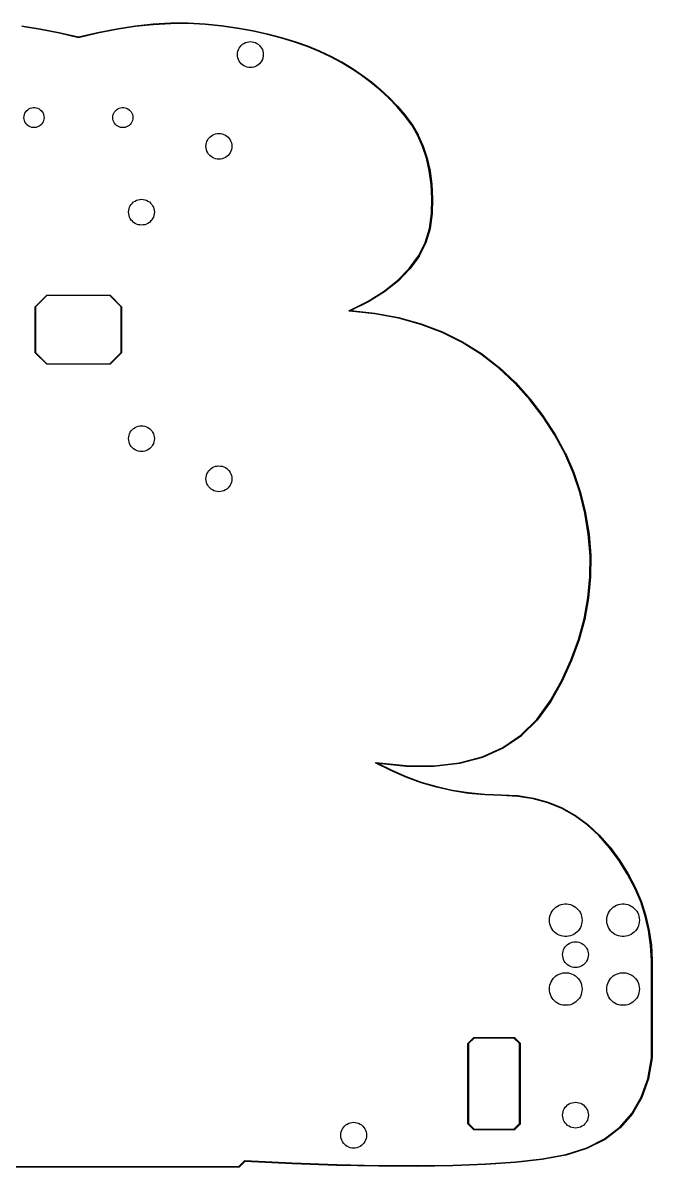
# Model space of a CAD drawing. Extents: x -100 to 100, y 0 to 200.
# Drawn here: x -9.7 to 100.1, y -0.1 to 199.5 of the extents above; entities that cross this region are included whole.
import ezdxf

# ---------------------------------------------------------------- set-up
doc = ezdxf.new("R2010")
doc.units = 0
doc.layers.add('BLACK', color=7, linetype='CONTINUOUS')

msp = doc.modelspace()

# ---------------------------------------------------------------- linework, layer by layer
at = {"layer": 'BLACK', "linetype": 'CONTINUOUS'}
for p, q in [((-6.67004, 198.384), (-9.89241, 198.872)), ((-9.87442, 199), (-6.64917, 198.512)), ((-3.37796, 197.739), (-6.67004, 198.384)), ((-6.64917, 198.512), (-6.64789, 198.511)), ((-6.64789, 198.511), (-6.64641, 198.512)), ((-6.64641, 198.512), (-3.35169, 197.866)), ((-0.01508, 196.937), (-3.37796, 197.739)), ((-3.35169, 197.866), (-3.35051, 197.865)), ((-3.35051, 197.865), (-3.3491, 197.866)), ((-3.3491, 197.866), (0, 197.067)), ((0, 197.067), (3.3491, 197.866)), ((3.37796, 197.739), (0.01508, 196.937)), ((3.3491, 197.866), (3.35051, 197.865)), ((3.35051, 197.865), (3.35169, 197.866)), ((3.35169, 197.866), (6.64641, 198.512)), ((6.67003, 198.384), (3.37796, 197.739)), ((6.64641, 198.512), (6.64788, 198.511)), ((6.64788, 198.511), (6.64917, 198.512)), ((6.64917, 198.512), (9.87442, 199)), ((9.8924, 198.872), (6.67003, 198.384)), ((9.87442, 199), (9.87597, 199)), ((9.87597, 199), (9.87737, 199.001)), ((9.87737, 199.001), (13.0332, 199.332)), ((13.0452, 199.203), (9.8924, 198.872)), ((13.0332, 199.332), (13.0348, 199.332)), ((13.0348, 199.332), (13.0363, 199.332)), ((13.0363, 199.332), (16.1226, 199.507)), ((16.1283, 199.377), (13.0452, 199.203)), ((16.1226, 199.507), (16.1243, 199.506)), ((16.1243, 199.506), (16.1259, 199.507)), ((16.1259, 199.507), (19.1427, 199.524)), ((19.1418, 199.394), (16.1283, 199.377)), ((22.0856, 199.255), (19.1418, 199.394)), ((19.1427, 199.524), (19.1445, 199.524)), ((19.1445, 199.524), (19.1462, 199.524)), ((19.1462, 199.524), (22.0936, 199.384)), ((24.9603, 198.958), (22.0856, 199.255)), ((22.0936, 199.384), (22.0953, 199.384)), ((22.0953, 199.384), (22.0972, 199.384)), ((22.0972, 199.384), (24.9751, 199.088)), ((27.7431, 198.547), (24.9603, 198.958)), ((24.9751, 199.088), (24.9764, 199.087)), ((24.9764, 199.087), (24.9779, 199.087)), ((24.9779, 199.087), (27.7632, 198.675)), ((30.4101, 198.062), (27.7431, 198.547)), ((27.7632, 198.675), (27.7642, 198.675)), ((27.7642, 198.675), (27.7653, 198.675)), ((27.7653, 198.675), (30.4346, 198.189)), ((32.9612, 197.503), (30.4101, 198.062)), ((30.4346, 198.189), (30.4356, 198.189)), ((30.4356, 198.189), (30.4368, 198.189)), ((30.4368, 198.189), (32.9902, 197.63)), ((32.9902, 197.63), (32.9913, 197.629)), ((32.9913, 197.629), (32.9926, 197.63)), ((32.9926, 197.63), (35.43, 196.997)), ((0, 196.939), (-0.01508, 196.937)), ((0.01508, 196.937), (0, 196.939)), ((28.409, 195.591), (28.6303, 195.785)), ((28.6303, 195.785), (28.875, 195.949)), ((28.875, 195.949), (29.139, 196.079)), ((29.139, 196.079), (29.4177, 196.173)), ((29.4177, 196.173), (29.7063, 196.231)), ((29.7063, 196.231), (30, 196.25)), ((30, 196.25), (30.2937, 196.231)), ((30.2937, 196.231), (30.5823, 196.173)), ((30.5823, 196.173), (30.861, 196.079)), ((30.861, 196.079), (31.125, 195.949)), ((31.125, 195.949), (31.3697, 195.785)), ((31.3697, 195.785), (31.591, 195.591)), ((35.396, 196.872), (32.9612, 197.503)), ((37.7148, 196.167), (35.396, 196.872)), ((35.43, 196.997), (35.4311, 196.996)), ((35.4311, 196.996), (35.4325, 196.997)), ((35.4325, 196.997), (37.754, 196.291)), ((39.9174, 195.389), (37.7148, 196.167)), ((37.754, 196.291), (37.7552, 196.29)), ((37.7552, 196.29), (37.7567, 196.29)), ((37.7567, 196.29), (39.9622, 195.511)), ((27.75, 194), (27.7692, 194.294)), ((27.7692, 193.706), (27.75, 194)), ((27.7692, 194.294), (27.8267, 194.582)), ((27.8267, 193.418), (27.7692, 193.706)), ((27.8267, 194.582), (27.9213, 194.861)), ((27.9213, 194.861), (28.0514, 195.125)), ((28.0514, 195.125), (28.215, 195.37)), ((28.215, 195.37), (28.409, 195.591)), ((31.591, 195.591), (31.785, 195.37)), ((31.785, 195.37), (31.9486, 195.125)), ((31.9486, 195.125), (32.0787, 194.861)), ((32.0787, 194.861), (32.1733, 194.582)), ((32.1733, 194.582), (32.2308, 194.294)), ((32.2308, 193.706), (32.1733, 193.418)), ((32.2308, 194.294), (32.25, 194)), ((32.25, 194), (32.2308, 193.706)), ((42.004, 194.537), (39.9174, 195.389)), ((39.9622, 195.511), (39.9635, 195.509)), ((39.9635, 195.509), (39.9651, 195.509)), ((39.9651, 195.509), (42.0547, 194.657)), ((43.9746, 193.612), (42.004, 194.537)), ((42.0547, 194.657), (42.056, 194.656)), ((42.056, 194.656), (42.0577, 194.655)), ((42.0577, 194.655), (44.0313, 193.729)), ((45.8502, 192.611), (43.9746, 193.612)), ((44.0313, 193.729), (44.0326, 193.728)), ((44.0326, 193.728), (44.0343, 193.728)), ((44.0343, 193.728), (45.9128, 192.725)), ((27.9213, 193.139), (27.8267, 193.418)), ((28.0514, 192.875), (27.9213, 193.139)), ((28.215, 192.63), (28.0514, 192.875)), ((28.409, 192.409), (28.215, 192.63)), ((28.6303, 192.215), (28.409, 192.409)), ((28.875, 192.051), (28.6303, 192.215)), ((29.139, 191.921), (28.875, 192.051)), ((29.4177, 191.827), (29.139, 191.921)), ((29.7063, 191.769), (29.4177, 191.827)), ((30, 191.75), (29.7063, 191.769)), ((30.2937, 191.769), (30, 191.75)), ((30.5823, 191.827), (30.2937, 191.769)), ((30.861, 191.921), (30.5823, 191.827)), ((31.125, 192.051), (30.861, 191.921)), ((31.3697, 192.215), (31.125, 192.051)), ((31.591, 192.409), (31.3697, 192.215)), ((31.785, 192.63), (31.591, 192.409)), ((31.9486, 192.875), (31.785, 192.63)), ((32.0787, 193.139), (31.9486, 192.875)), ((32.1733, 193.418), (32.0787, 193.139)), ((47.6516, 191.53), (45.8502, 192.611)), ((45.9128, 192.725), (45.9139, 192.724)), ((45.9139, 192.724), (45.9157, 192.723)), ((45.9157, 192.723), (47.7199, 191.641)), ((47.7199, 191.641), (47.7209, 191.639)), ((47.7209, 191.639), (47.7227, 191.639)), ((47.7227, 191.639), (49.4526, 190.477)), ((49.3787, 190.37), (47.6516, 191.53)), ((51.0315, 189.129), (49.3787, 190.37)), ((49.4526, 190.477), (49.4536, 190.475)), ((49.4536, 190.475), (49.4553, 190.475)), ((49.4553, 190.475), (51.1109, 189.232)), ((52.6102, 187.81), (51.0315, 189.129)), ((51.1109, 189.232), (51.1119, 189.231)), ((51.1119, 189.231), (51.1136, 189.23)), ((51.1136, 189.23), (52.6949, 187.908)), ((54.1147, 186.41), (52.6102, 187.81)), ((52.6949, 187.908), (52.6958, 187.907)), ((52.6958, 187.907), (52.6975, 187.906)), ((52.6975, 187.906), (54.2045, 186.504)), ((55.5451, 184.931), (54.1147, 186.41)), ((54.2045, 186.504), (54.2053, 186.502)), ((54.2053, 186.502), (54.207, 186.502)), ((54.207, 186.502), (55.6397, 185.02)), ((-9.42225, 183.516), (-9.3267, 183.759)), ((-9.3267, 183.759), (-9.19592, 183.986)), ((-9.19592, 183.986), (-9.03284, 184.19)), ((-9.03284, 184.19), (-8.84111, 184.368)), ((-8.84111, 184.368), (-8.625, 184.516)), ((-8.625, 184.516), (-8.38935, 184.629)), ((-8.38935, 184.629), (-8.13941, 184.706)), ((-8.13941, 184.706), (-7.88078, 184.745)), ((-7.88078, 184.745), (-7.61922, 184.745)), ((-7.61922, 184.745), (-7.36059, 184.706)), ((-7.36059, 184.706), (-7.11065, 184.629)), ((-7.11065, 184.629), (-6.875, 184.516)), ((-6.875, 184.516), (-6.65889, 184.368)), ((-6.65889, 184.368), (-6.46716, 184.19)), ((-6.46716, 184.19), (-6.30408, 183.986)), ((-6.30408, 183.986), (-6.1733, 183.759)), ((-6.1733, 183.759), (-6.07775, 183.516)), ((6.07775, 183.516), (6.1733, 183.759)), ((6.1733, 183.759), (6.30408, 183.986)), ((6.30408, 183.986), (6.46716, 184.19)), ((6.46716, 184.19), (6.65889, 184.368)), ((6.65889, 184.368), (6.875, 184.516)), ((6.875, 184.516), (7.11065, 184.629)), ((7.11065, 184.629), (7.36059, 184.706)), ((7.36059, 184.706), (7.61922, 184.745)), ((7.61922, 184.745), (7.88078, 184.745)), ((7.88078, 184.745), (8.13941, 184.706)), ((8.13941, 184.706), (8.38935, 184.629)), ((8.38935, 184.629), (8.625, 184.516)), ((8.625, 184.516), (8.84111, 184.368)), ((8.84111, 184.368), (9.03284, 184.19)), ((9.03284, 184.19), (9.19592, 183.986)), ((9.19592, 183.986), (9.3267, 183.759)), ((9.3267, 183.759), (9.42225, 183.516)), ((56.9007, 183.373), (55.5451, 184.931)), ((55.6397, 185.02), (55.6404, 185.018)), ((55.6404, 185.018), (55.642, 185.017)), ((55.642, 185.017), (57.0005, 183.456)), ((-9.5, 183), (-9.48045, 183.261)), ((-9.48045, 182.739), (-9.5, 183)), ((-9.48045, 183.261), (-9.42225, 183.516)), ((-9.42225, 182.484), (-9.48045, 182.739)), ((-9.3267, 182.241), (-9.42225, 182.484)), ((-9.19592, 182.014), (-9.3267, 182.241)), ((-9.03284, 181.81), (-9.19592, 182.014)), ((-8.84111, 181.632), (-9.03284, 181.81)), ((-8.625, 181.484), (-8.84111, 181.632)), ((-6.65889, 181.632), (-6.875, 181.484)), ((-6.46716, 181.81), (-6.65889, 181.632)), ((-6.30408, 182.014), (-6.46716, 181.81)), ((-6.1733, 182.241), (-6.30408, 182.014)), ((-6.07775, 182.484), (-6.1733, 182.241)), ((-6.07775, 183.516), (-6.01955, 183.261)), ((-6.01955, 182.739), (-6.07775, 182.484)), ((-6.01955, 183.261), (-6, 183)), ((-6, 183), (-6.01955, 182.739)), ((6, 183), (6.01955, 183.261)), ((6.01955, 182.739), (6, 183)), ((6.01955, 183.261), (6.07775, 183.516)), ((6.07775, 182.484), (6.01955, 182.739)), ((6.1733, 182.241), (6.07775, 182.484)), ((6.30408, 182.014), (6.1733, 182.241)), ((6.46716, 181.81), (6.30408, 182.014)), ((6.65889, 181.632), (6.46716, 181.81)), ((6.875, 181.484), (6.65889, 181.632)), ((8.84111, 181.632), (8.625, 181.484)), ((9.03284, 181.81), (8.84111, 181.632)), ((9.19592, 182.014), (9.03284, 181.81)), ((9.3267, 182.241), (9.19592, 182.014)), ((9.42225, 182.484), (9.3267, 182.241)), ((9.42225, 183.516), (9.48045, 183.261)), ((9.48045, 182.739), (9.42225, 182.484)), ((9.48045, 183.261), (9.5, 183)), ((9.5, 183), (9.48045, 182.739)), ((58.1265, 181.708), (56.9007, 183.373)), ((57.0005, 183.456), (57.0014, 183.453)), ((57.0014, 183.453), (57.0038, 183.452)), ((57.0038, 183.452), (58.2332, 181.783)), ((59.1688, 179.91), (58.1265, 181.708)), ((58.2332, 181.783), (58.2342, 181.779)), ((58.2342, 181.779), (58.2372, 181.777)), ((58.2372, 181.777), (59.283, 179.972)), ((-8.38935, 181.371), (-8.625, 181.484)), ((-8.13941, 181.294), (-8.38935, 181.371)), ((-7.88078, 181.255), (-8.13941, 181.294)), ((-7.61922, 181.255), (-7.88078, 181.255)), ((-7.36059, 181.294), (-7.61922, 181.255)), ((-7.11065, 181.371), (-7.36059, 181.294)), ((-6.875, 181.484), (-7.11065, 181.371)), ((7.11065, 181.371), (6.875, 181.484)), ((7.36059, 181.294), (7.11065, 181.371)), ((7.61922, 181.255), (7.36059, 181.294)), ((7.88078, 181.255), (7.61922, 181.255)), ((8.13941, 181.294), (7.88078, 181.255)), ((8.38935, 181.371), (8.13941, 181.294)), ((8.625, 181.484), (8.38935, 181.371)), ((22.909, 179.591), (23.1303, 179.785)), ((23.1303, 179.785), (23.375, 179.949)), ((23.375, 179.949), (23.639, 180.079)), ((23.639, 180.079), (23.9177, 180.173)), ((23.9177, 180.173), (24.2063, 180.231)), ((24.2063, 180.231), (24.5, 180.25)), ((24.5, 180.25), (24.7937, 180.231)), ((24.7937, 180.231), (25.0823, 180.173)), ((25.0823, 180.173), (25.361, 180.079)), ((25.361, 180.079), (25.625, 179.949)), ((25.625, 179.949), (25.8697, 179.785)), ((25.8697, 179.785), (26.091, 179.591)), ((60.0282, 177.975), (59.1688, 179.91)), ((59.283, 179.972), (59.2835, 179.968)), ((59.2835, 179.968), (59.2862, 179.966)), ((59.2862, 179.966), (60.1484, 178.025)), ((22.25, 178), (22.2692, 178.294)), ((22.2692, 177.706), (22.25, 178)), ((22.2692, 178.294), (22.3267, 178.582)), ((22.3267, 177.418), (22.2692, 177.706)), ((22.3267, 178.582), (22.4213, 178.861)), ((22.4213, 178.861), (22.5514, 179.125)), ((22.5514, 179.125), (22.715, 179.37)), ((22.715, 179.37), (22.909, 179.591)), ((26.091, 179.591), (26.285, 179.37)), ((26.285, 179.37), (26.4486, 179.125)), ((26.4486, 179.125), (26.5787, 178.861)), ((26.5787, 178.861), (26.6733, 178.582)), ((26.6733, 178.582), (26.7308, 178.294)), ((26.7308, 177.706), (26.6733, 177.418)), ((26.7308, 178.294), (26.75, 178)), ((26.75, 178), (26.7308, 177.706)), ((60.7048, 175.905), (60.0282, 177.975)), ((60.1484, 178.025), (60.1485, 178.021)), ((60.1485, 178.021), (60.1508, 178.019)), ((60.1508, 178.019), (60.8293, 175.942)), ((22.4213, 177.139), (22.3267, 177.418)), ((22.5514, 176.875), (22.4213, 177.139)), ((22.715, 176.63), (22.5514, 176.875)), ((22.909, 176.409), (22.715, 176.63)), ((23.1303, 176.215), (22.909, 176.409)), ((23.375, 176.051), (23.1303, 176.215)), ((23.639, 175.921), (23.375, 176.051)), ((23.9177, 175.827), (23.639, 175.921)), ((24.2063, 175.769), (23.9177, 175.827)), ((24.5, 175.75), (24.2063, 175.769)), ((24.7937, 175.769), (24.5, 175.75)), ((25.0823, 175.827), (24.7937, 175.769)), ((25.361, 175.921), (25.0823, 175.827)), ((25.625, 176.051), (25.361, 175.921)), ((25.8697, 176.215), (25.625, 176.051)), ((26.091, 176.409), (25.8697, 176.215)), ((26.285, 176.63), (26.091, 176.409)), ((26.4486, 176.875), (26.285, 176.63)), ((26.5787, 177.139), (26.4486, 176.875)), ((26.6733, 177.418), (26.5787, 177.139)), ((61.1985, 173.699), (60.7048, 175.905)), ((60.8293, 175.942), (60.8291, 175.939)), ((60.8291, 175.939), (60.831, 175.936)), ((60.831, 175.936), (61.3259, 173.724)), ((61.5091, 171.356), (61.1985, 173.699)), ((61.3259, 173.724), (61.3254, 173.721)), ((61.3254, 173.721), (61.327, 173.718)), ((61.327, 173.718), (61.6383, 171.371)), ((61.6365, 168.878), (61.5091, 171.356)), ((61.6383, 171.371), (61.6376, 171.368)), ((61.6376, 171.368), (61.6388, 171.365)), ((61.6388, 171.365), (61.7665, 168.882)), ((9.05144, 167.625), (9.21495, 167.87)), ((9.21495, 167.87), (9.40901, 168.091)), ((9.40901, 168.091), (9.63029, 168.285)), ((9.63029, 168.285), (9.875, 168.449)), ((9.875, 168.449), (10.139, 168.579)), ((10.139, 168.579), (10.4177, 168.673)), ((10.4177, 168.673), (10.7063, 168.731)), ((10.7063, 168.731), (11, 168.75)), ((11, 168.75), (11.2937, 168.731)), ((11.2937, 168.731), (11.5823, 168.673)), ((11.5823, 168.673), (11.861, 168.579)), ((11.861, 168.579), (12.125, 168.449)), ((12.125, 168.449), (12.3697, 168.285)), ((12.3697, 168.285), (12.591, 168.091)), ((12.591, 168.091), (12.785, 167.87)), ((12.785, 167.87), (12.9486, 167.625)), ((61.5807, 166.264), (61.6365, 168.878)), ((61.7665, 168.877), (61.7106, 166.258)), ((61.7665, 168.882), (61.7656, 168.879)), ((61.7656, 168.879), (61.7665, 168.877)), ((8.75, 166.5), (8.76925, 166.794)), ((8.76925, 166.206), (8.75, 166.5)), ((8.76925, 166.794), (8.82667, 167.082)), ((8.82667, 165.918), (8.76925, 166.206)), ((8.82667, 167.082), (8.92127, 167.361)), ((8.92127, 165.639), (8.82667, 165.918)), ((8.92127, 167.361), (9.05144, 167.625)), ((12.9486, 167.625), (13.0787, 167.361)), ((13.0787, 167.361), (13.1733, 167.082)), ((13.1733, 165.918), (13.0787, 165.639)), ((13.1733, 167.082), (13.2308, 166.794)), ((13.2308, 166.206), (13.1733, 165.918)), ((13.2308, 166.794), (13.25, 166.5)), ((13.25, 166.5), (13.2308, 166.206)), ((61.2286, 163.657), (61.5807, 166.264)), ((61.71, 166.251), (61.3568, 163.634)), ((61.7106, 166.258), (61.709, 166.254)), ((61.709, 166.254), (61.71, 166.251)), ((9.05144, 165.375), (8.92127, 165.639)), ((9.21495, 165.13), (9.05144, 165.375)), ((9.40901, 164.909), (9.21495, 165.13)), ((9.63029, 164.715), (9.40901, 164.909)), ((9.875, 164.551), (9.63029, 164.715)), ((10.139, 164.421), (9.875, 164.551)), ((10.4177, 164.327), (10.139, 164.421)), ((10.7063, 164.269), (10.4177, 164.327)), ((11, 164.25), (10.7063, 164.269)), ((11.2937, 164.269), (11, 164.25)), ((11.5823, 164.327), (11.2937, 164.269)), ((11.861, 164.421), (11.5823, 164.327)), ((12.125, 164.551), (11.861, 164.421)), ((12.3697, 164.715), (12.125, 164.551)), ((12.591, 164.909), (12.3697, 164.715)), ((12.785, 165.13), (12.591, 164.909)), ((12.9486, 165.375), (12.785, 165.13)), ((13.0787, 165.639), (12.9486, 165.375)), ((60.4675, 161.192), (61.2286, 163.657)), ((61.3545, 163.624), (60.5902, 161.149)), ((61.3568, 163.634), (61.3539, 163.629)), ((61.3539, 163.629), (61.3545, 163.624)), ((59.297, 158.869), (60.4675, 161.192)), ((60.5861, 161.139), (59.4108, 158.805)), ((60.5865, 161.144), (60.5861, 161.139)), ((60.5902, 161.149), (60.5865, 161.144)), ((57.7165, 156.685), (59.297, 158.869)), ((59.4054, 158.797), (57.819, 156.605)), ((59.4066, 158.802), (59.4054, 158.797)), ((59.4108, 158.805), (59.4066, 158.802)), ((55.7253, 154.641), (57.7165, 156.685)), ((57.8129, 156.598), (55.8155, 154.547)), ((57.8148, 156.602), (57.8129, 156.598)), ((57.819, 156.605), (57.8148, 156.602)), ((53.323, 152.737), (55.7253, 154.641)), ((55.8093, 154.542), (53.4009, 152.633)), ((55.8115, 154.546), (55.8093, 154.542)), ((55.8155, 154.547), (55.8115, 154.546)), ((-7.51768, 150.018), (-5.51768, 152.018)), ((-5.48964, 151.975), (-7.475, 149.99)), ((-5.51768, 152.018), (-5.5, 152.025)), ((-5.5, 152.025), (5.5, 152.025)), ((5.48964, 151.975), (-5.48964, 151.975)), ((7.475, 149.99), (5.48964, 151.975)), ((5.5, 152.025), (5.51768, 152.018)), ((5.51768, 152.018), (7.51768, 150.018)), ((50.5091, 150.973), (53.323, 152.737)), ((53.395, 152.629), (50.5756, 150.862)), ((53.3972, 152.632), (53.395, 152.629)), ((53.4009, 152.633), (53.3972, 152.632)), ((-7.525, 150), (-7.51768, 150.018)), ((-7.525, 142), (-7.525, 150)), ((-7.475, 149.99), (-7.475, 142.01)), ((7.475, 142.01), (7.475, 149.99)), ((7.51768, 150.018), (7.525, 150)), ((7.525, 150), (7.525, 142)), ((47.2813, 149.349), (50.5091, 150.973)), ((50.5703, 150.859), (47.5382, 149.333)), ((50.5724, 150.861), (50.5703, 150.859)), ((50.5756, 150.862), (50.5724, 150.861)), ((47.2459, 149.298), (47.2494, 149.304)), ((47.2511, 149.28), (47.2459, 149.298)), ((47.2488, 149.311), (47.2608, 149.325)), ((47.2494, 149.304), (47.2488, 149.311)), ((47.2525, 149.262), (47.2511, 149.28)), ((47.258, 149.257), (47.2525, 149.262)), ((47.2601, 149.25), (47.258, 149.257)), ((47.2762, 149.241), (47.2601, 149.25)), ((47.2608, 149.325), (47.2695, 149.341)), ((47.2695, 149.341), (47.2765, 149.344)), ((47.2901, 149.229), (47.2762, 149.241)), ((47.2765, 149.344), (47.2813, 149.349)), ((47.2974, 149.23), (47.2901, 149.229)), ((47.3038, 149.226), (47.2974, 149.23)), ((51.6623, 148.776), (47.3038, 149.226)), ((47.5382, 149.333), (51.6783, 148.905)), ((55.8026, 148.006), (51.6623, 148.776)), ((51.6783, 148.905), (51.6807, 148.903)), ((51.6807, 148.903), (51.6835, 148.904)), ((51.6835, 148.904), (55.8292, 148.133)), ((59.7275, 146.916), (55.8026, 148.006)), ((55.8292, 148.133), (55.8317, 148.131)), ((55.8317, 148.131), (55.8347, 148.132)), ((55.8347, 148.132), (59.7651, 147.041)), ((63.4369, 145.508), (59.7275, 146.916)), ((59.7651, 147.041), (59.7676, 147.039)), ((59.7676, 147.039), (59.7708, 147.039)), ((59.7708, 147.039), (63.486, 145.628)), ((66.931, 143.78), (63.4369, 145.508)), ((63.486, 145.628), (63.4884, 145.626)), ((63.4884, 145.626), (63.4917, 145.626)), ((63.4917, 145.626), (66.9915, 143.895)), ((70.2101, 141.733), (66.931, 143.78)), ((66.9915, 143.895), (66.9938, 143.893)), ((66.9938, 143.893), (66.9971, 143.892)), ((66.9971, 143.892), (70.2817, 141.842)), ((-7.51768, 141.982), (-7.525, 142)), ((-5.51768, 139.982), (-7.51768, 141.982)), ((-7.475, 142.01), (-5.48964, 140.025)), ((5.48964, 140.025), (7.475, 142.01)), ((7.51768, 141.982), (5.51768, 139.982)), ((7.525, 142), (7.51768, 141.982)), ((73.2742, 139.367), (70.2101, 141.733)), ((70.2817, 141.842), (70.2837, 141.839)), ((70.2837, 141.839), (70.287, 141.838)), ((70.287, 141.838), (73.3562, 139.468)), ((-5.5, 139.975), (-5.51768, 139.982)), ((5.5, 139.975), (-5.5, 139.975)), ((-5.48964, 140.025), (5.48964, 140.025)), ((5.51768, 139.982), (5.5, 139.975)), ((76.1238, 136.681), (73.2742, 139.367)), ((73.3562, 139.468), (73.3579, 139.465)), ((73.3579, 139.465), (73.361, 139.464)), ((73.361, 139.464), (76.215, 136.773)), ((78.7238, 133.778), (76.1238, 136.681)), ((76.215, 136.773), (76.2162, 136.771)), ((76.2162, 136.771), (76.2188, 136.769)), ((76.2188, 136.769), (78.8223, 133.863)), ((81.0387, 130.763), (78.7238, 133.778)), ((78.8223, 133.863), (78.8232, 133.861)), ((78.8232, 133.861), (78.8254, 133.859)), ((78.8254, 133.859), (81.1434, 130.84)), ((83.0682, 127.636), (81.0387, 130.763)), ((81.1434, 130.84), (81.1441, 130.838)), ((81.1441, 130.838), (81.1463, 130.836)), ((81.1463, 130.836), (83.1787, 127.705)), ((8.82667, 127.582), (8.92127, 127.861)), ((8.92127, 127.861), (9.05144, 128.125)), ((9.05144, 128.125), (9.21495, 128.37)), ((9.21495, 128.37), (9.40901, 128.591)), ((9.40901, 128.591), (9.63029, 128.785)), ((9.63029, 128.785), (9.875, 128.949)), ((9.875, 128.949), (10.139, 129.079)), ((10.139, 129.079), (10.4177, 129.173)), ((10.4177, 129.173), (10.7063, 129.231)), ((10.7063, 129.231), (11, 129.25)), ((11, 129.25), (11.2937, 129.231)), ((11.2937, 129.231), (11.5823, 129.173)), ((11.5823, 129.173), (11.861, 129.079)), ((11.861, 129.079), (12.125, 128.949)), ((12.125, 128.949), (12.3697, 128.785)), ((12.3697, 128.785), (12.591, 128.591)), ((12.591, 128.591), (12.785, 128.37)), ((12.785, 128.37), (12.9486, 128.125)), ((12.9486, 128.125), (13.0787, 127.861)), ((13.0787, 127.861), (13.1733, 127.582)), ((8.75, 127), (8.76925, 127.294)), ((8.76925, 126.706), (8.75, 127)), ((8.76925, 127.294), (8.82667, 127.582)), ((8.82667, 126.418), (8.76925, 126.706)), ((8.92127, 126.139), (8.82667, 126.418)), ((9.05144, 125.875), (8.92127, 126.139)), ((9.21495, 125.63), (9.05144, 125.875)), ((12.9486, 125.875), (12.785, 125.63)), ((13.0787, 126.139), (12.9486, 125.875)), ((13.1733, 126.418), (13.0787, 126.139)), ((13.1733, 127.582), (13.2308, 127.294)), ((13.2308, 126.706), (13.1733, 126.418)), ((13.2308, 127.294), (13.25, 127)), ((13.25, 127), (13.2308, 126.706)), ((84.8125, 124.397), (83.0682, 127.636)), ((83.1787, 127.705), (83.1792, 127.702)), ((83.1792, 127.702), (83.1814, 127.7)), ((83.1814, 127.7), (84.9283, 124.456)), ((9.40901, 125.409), (9.21495, 125.63)), ((9.63029, 125.215), (9.40901, 125.409)), ((9.875, 125.051), (9.63029, 125.215)), ((10.139, 124.921), (9.875, 125.051)), ((10.4177, 124.827), (10.139, 124.921)), ((10.7063, 124.769), (10.4177, 124.827)), ((11, 124.75), (10.7063, 124.769)), ((11.2937, 124.769), (11, 124.75)), ((11.5823, 124.827), (11.2937, 124.769)), ((11.861, 124.921), (11.5823, 124.827)), ((12.125, 125.051), (11.861, 124.921)), ((12.3697, 125.215), (12.125, 125.051)), ((12.591, 125.409), (12.3697, 125.215)), ((12.785, 125.63), (12.591, 125.409)), ((86.2716, 121.046), (84.8125, 124.397)), ((84.9283, 124.456), (84.9286, 124.453)), ((84.9286, 124.453), (84.9306, 124.451)), ((84.9306, 124.451), (86.3919, 121.095)), ((22.909, 121.591), (23.1303, 121.785)), ((23.1303, 121.785), (23.375, 121.949)), ((23.375, 121.949), (23.639, 122.079)), ((23.639, 122.079), (23.9177, 122.173)), ((23.9177, 122.173), (24.2063, 122.231)), ((24.2063, 122.231), (24.5, 122.25)), ((24.5, 122.25), (24.7937, 122.231)), ((24.7937, 122.231), (25.0823, 122.173)), ((25.0823, 122.173), (25.361, 122.079)), ((25.361, 122.079), (25.625, 121.949)), ((25.625, 121.949), (25.8697, 121.785)), ((25.8697, 121.785), (26.091, 121.591)), ((22.25, 120), (22.2692, 120.294)), ((22.2692, 119.706), (22.25, 120)), ((22.2692, 120.294), (22.3267, 120.582)), ((22.3267, 120.582), (22.4213, 120.861)), ((22.4213, 120.861), (22.5514, 121.125)), ((22.5514, 121.125), (22.715, 121.37)), ((22.715, 121.37), (22.909, 121.591)), ((26.091, 121.591), (26.285, 121.37)), ((26.285, 121.37), (26.4486, 121.125)), ((26.4486, 121.125), (26.5787, 120.861)), ((26.5787, 120.861), (26.6733, 120.582)), ((26.6733, 120.582), (26.7308, 120.294)), ((26.7308, 120.294), (26.75, 120)), ((26.75, 120), (26.7308, 119.706)), ((87.4456, 117.582), (86.2716, 121.046)), ((86.3919, 121.095), (86.392, 121.092)), ((86.392, 121.092), (86.3939, 121.09)), ((86.3939, 121.09), (87.5696, 117.621)), ((22.3267, 119.418), (22.2692, 119.706)), ((22.4213, 119.139), (22.3267, 119.418)), ((22.5514, 118.875), (22.4213, 119.139)), ((22.715, 118.63), (22.5514, 118.875)), ((22.909, 118.409), (22.715, 118.63)), ((23.1303, 118.215), (22.909, 118.409)), ((23.375, 118.051), (23.1303, 118.215)), ((23.639, 117.921), (23.375, 118.051)), ((23.9177, 117.827), (23.639, 117.921)), ((24.2063, 117.769), (23.9177, 117.827)), ((24.5, 117.75), (24.2063, 117.769)), ((24.7937, 117.769), (24.5, 117.75)), ((25.0823, 117.827), (24.7937, 117.769)), ((25.361, 117.921), (25.0823, 117.827)), ((25.625, 118.051), (25.361, 117.921)), ((25.8697, 118.215), (25.625, 118.051)), ((26.091, 118.409), (25.8697, 118.215)), ((26.285, 118.63), (26.091, 118.409)), ((26.4486, 118.875), (26.285, 118.63)), ((26.5787, 119.139), (26.4486, 118.875)), ((26.6733, 119.418), (26.5787, 119.139)), ((26.7308, 119.706), (26.6733, 119.418)), ((88.3345, 114.005), (87.4456, 117.582)), ((87.5696, 117.621), (87.5694, 117.618)), ((87.5694, 117.618), (87.5711, 117.616)), ((87.5711, 117.616), (88.4613, 114.034)), ((88.9383, 110.317), (88.3345, 114.005)), ((88.4613, 114.034), (88.4609, 114.031)), ((88.4609, 114.031), (88.4624, 114.029)), ((88.4624, 114.029), (89.067, 110.335)), ((89.2377, 106.586), (88.9383, 110.317)), ((89.067, 110.335), (89.0663, 110.332)), ((89.0663, 110.332), (89.0676, 110.33)), ((89.0676, 110.33), (89.3675, 106.593)), ((89.2136, 102.882), (89.2377, 106.586)), ((89.3677, 106.588), (89.3436, 102.879)), ((89.3675, 106.593), (89.3666, 106.59)), ((89.3666, 106.59), (89.3677, 106.588)), ((88.866, 99.2071), (89.2136, 102.882)), ((89.3433, 102.873), (88.9952, 99.192)), ((89.3436, 102.879), (89.3424, 102.876)), ((89.3424, 102.876), (89.3433, 102.873)), ((88.195, 95.5593), (88.866, 99.2071)), ((88.9944, 99.1864), (88.3223, 95.533)), ((88.9952, 99.192), (88.9938, 99.1893)), ((88.9938, 99.1893), (88.9944, 99.1864)), ((87.2004, 91.9389), (88.195, 95.5593)), ((88.3211, 95.5275), (87.325, 91.9018)), ((88.3223, 95.533), (88.3207, 95.5305)), ((88.3207, 95.5305), (88.3211, 95.5275)), ((85.8822, 88.3459), (87.2004, 91.9389)), ((87.3234, 91.8967), (86.0033, 88.2987)), ((87.325, 91.9018), (87.3233, 91.8996)), ((87.3233, 91.8996), (87.3234, 91.8967)), ((84.2403, 84.7802), (85.8822, 88.3459)), ((86.0014, 88.2939), (84.3574, 84.7236)), ((86.0015, 88.2967), (86.0014, 88.2939)), ((86.0033, 88.2987), (86.0015, 88.2967)), ((82.2754, 81.2431), (84.2403, 84.7802)), ((84.3551, 84.7193), (82.3872, 81.1767)), ((84.3554, 84.7219), (84.3551, 84.7193)), ((84.3574, 84.7236), (84.3554, 84.7219)), ((79.942, 77.9953), (82.2754, 81.2431)), ((82.3831, 81.1703), (80.0443, 77.9149)), ((82.3841, 81.1742), (82.3831, 81.1703)), ((82.3872, 81.1767), (82.3841, 81.1742)), ((77.1936, 75.2943), (79.942, 77.9953)), ((80.0371, 77.9064), (77.2806, 75.1975)), ((80.0394, 77.9118), (80.0371, 77.9064)), ((80.0443, 77.9149), (80.0394, 77.9118)), ((74.0289, 73.1385), (77.1936, 75.2943)), ((77.2716, 75.1902), (74.0973, 73.0278)), ((77.2749, 75.1953), (77.2716, 75.1902)), ((77.2806, 75.1975), (77.2749, 75.1953)), ((70.4469, 71.5272), (74.0289, 73.1385)), ((74.0874, 73.0223), (70.4954, 71.4064)), ((74.0915, 73.0266), (74.0874, 73.0223)), ((74.0973, 73.0278), (74.0915, 73.0266)), ((51.8591, 70.4749), (51.8649, 70.4855)), ((51.863, 70.4617), (51.8591, 70.4749)), ((51.8619, 70.4479), (51.863, 70.4617)), ((51.8697, 70.4388), (51.8619, 70.4479)), ((51.8649, 70.4855), (51.8659, 70.4975)), ((51.8659, 70.4975), (51.8764, 70.5065)), ((51.8731, 70.4272), (51.8697, 70.4388)), ((51.8852, 70.4206), (51.8731, 70.4272)), ((51.8764, 70.5065), (51.883, 70.5186)), ((51.883, 70.5186), (51.8946, 70.522)), ((51.8942, 70.4101), (51.8852, 70.4206)), ((54.4682, 69.0937), (51.8942, 70.4101)), ((51.8946, 70.522), (51.9038, 70.5298)), ((51.9038, 70.5298), (51.9175, 70.5287)), ((51.9175, 70.5287), (51.9308, 70.5326)), ((51.9308, 70.5326), (57.1903, 69.9626)), ((57.1796, 69.8329), (52.2671, 70.3653)), ((52.2671, 70.3653), (54.5256, 69.2103)), ((57.1903, 69.9626), (62.028, 69.9388)), ((62.028, 69.9388), (66.4469, 70.4605)), ((66.4667, 70.3319), (62.0393, 69.8092)), ((66.4469, 70.4605), (70.4469, 71.5272)), ((66.471, 70.3343), (66.4667, 70.3319)), ((66.4758, 70.3337), (66.471, 70.3343)), ((70.4855, 71.4029), (66.4758, 70.3337)), ((70.4899, 71.4063), (70.4855, 71.4029)), ((70.4954, 71.4064), (70.4899, 71.4063)), ((54.4703, 69.0935), (54.4682, 69.0937)), ((54.4718, 69.092), (54.4703, 69.0935)), ((57.0914, 67.95), (54.4718, 69.092)), ((54.5256, 69.2103), (57.1415, 68.07)), ((57.0936, 67.95), (57.0914, 67.95)), ((57.0952, 67.9485), (57.0936, 67.95)), ((59.7605, 66.981), (57.0952, 67.9485)), ((57.1415, 68.07), (59.8029, 67.1039)), ((57.183, 69.8339), (57.1796, 69.8329)), ((57.1863, 69.8326), (57.183, 69.8339)), ((62.0314, 69.8087), (57.1863, 69.8326)), ((62.0353, 69.8103), (62.0314, 69.8087)), ((62.0393, 69.8092), (62.0353, 69.8103)), ((59.7627, 66.9811), (59.7605, 66.981)), ((59.7644, 66.9797), (59.7627, 66.9811)), ((62.4752, 66.1867), (59.7644, 66.9797)), ((59.8029, 67.1039), (62.5097, 66.3121)), ((62.4775, 66.1869), (62.4752, 66.1867)), ((62.4793, 66.1857), (62.4775, 66.1869)), ((65.2357, 65.5671), (62.4793, 66.1857)), ((62.5097, 66.3121), (65.2622, 65.6944)), ((65.2379, 65.5675), (65.2357, 65.5671)), ((65.2398, 65.5663), (65.2379, 65.5675)), ((68.0418, 65.1222), (65.2398, 65.5663)), ((65.2622, 65.6944), (68.0602, 65.2509)), ((68.044, 65.1227), (68.0418, 65.1222)), ((68.0459, 65.1217), (68.044, 65.1227)), ((70.8936, 64.852), (68.0459, 65.1217)), ((68.0602, 65.2509), (70.9038, 64.9817)), ((70.8956, 64.8527), (70.8936, 64.852)), ((70.8975, 64.8518), (70.8956, 64.8527)), ((73.7902, 64.7566), (70.8975, 64.8518)), ((70.9038, 64.9817), (73.7951, 64.8865)), ((76.6329, 64.607), (73.7902, 64.7566)), ((73.7951, 64.8865), (73.7957, 64.8862)), ((73.7957, 64.8862), (73.7964, 64.8865)), ((73.7964, 64.8865), (76.6432, 64.7367)), ((79.334, 64.1747), (76.6329, 64.607)), ((76.6432, 64.7367), (76.6465, 64.7351)), ((76.6465, 64.7351), (76.65, 64.7359)), ((76.65, 64.7359), (79.3582, 64.3025)), ((81.8964, 63.4596), (79.334, 64.1747)), ((79.3582, 64.3025), (79.3615, 64.3004)), ((79.3615, 64.3004), (79.3654, 64.3009)), ((79.3654, 64.3009), (81.935, 63.5838)), ((84.3202, 62.4618), (81.8964, 63.4596)), ((81.935, 63.5838), (81.9382, 63.5813)), ((81.9382, 63.5813), (81.9423, 63.5813)), ((81.9423, 63.5813), (84.3733, 62.5805)), ((86.6059, 61.1811), (84.3202, 62.4618)), ((84.3733, 62.5805), (84.3762, 62.5776)), ((84.3762, 62.5776), (84.3804, 62.5771)), ((84.3804, 62.5771), (86.6728, 61.2926)), ((88.7536, 59.6175), (86.6059, 61.1811)), ((86.6728, 61.2926), (86.6753, 61.2894)), ((86.6753, 61.2894), (86.6793, 61.2885)), ((86.6793, 61.2885), (88.8331, 59.7204)), ((90.7636, 57.7705), (88.7536, 59.6175)), ((88.8331, 59.7204), (88.8352, 59.717)), ((88.8352, 59.717), (88.8389, 59.7157)), ((88.8389, 59.7157), (90.8541, 57.8639)), ((92.6362, 55.6398), (90.7636, 57.7705)), ((90.8541, 57.8639), (90.8557, 57.8606)), ((90.8557, 57.8606), (90.859, 57.859)), ((90.859, 57.859), (92.7357, 55.7235)), ((94.3288, 53.3439), (92.6362, 55.6398)), ((92.7357, 55.7235), (92.7366, 55.7207)), ((92.7366, 55.7207), (92.7392, 55.7192)), ((92.7392, 55.7192), (94.4349, 53.4191)), ((95.7986, 51.0023), (94.3288, 53.3439)), ((94.4349, 53.4191), (94.4355, 53.4166)), ((94.4355, 53.4166), (94.4376, 53.4151)), ((94.4376, 53.4151), (95.9101, 51.0693)), ((97.0453, 48.6155), (95.7986, 51.0023)), ((95.9101, 51.0693), (95.9105, 51.0666)), ((95.9105, 51.0666), (95.9126, 51.0648)), ((95.9126, 51.0648), (97.1617, 48.6733)), ((98.0689, 46.1833), (97.0453, 48.6155)), ((97.1617, 48.6733), (97.162, 48.6704)), ((97.162, 48.6704), (97.164, 48.6684)), ((97.164, 48.6684), (98.1898, 46.2312)), ((98.8697, 43.7057), (98.0689, 46.1833)), ((98.1898, 46.2312), (98.1899, 46.2282)), ((98.1899, 46.2282), (98.1918, 46.2259)), ((98.1918, 46.2259), (98.9943, 43.743)), ((82.2268, 43.6573), (82.3219, 43.9748)), ((82.3219, 43.9748), (82.4531, 44.2791)), ((82.4531, 44.2791), (82.6189, 44.5661)), ((82.6189, 44.5661), (82.8168, 44.8319)), ((82.8168, 44.8319), (83.0442, 45.073)), ((83.0442, 45.073), (83.2981, 45.2861)), ((83.2981, 45.2861), (83.575, 45.4682)), ((83.575, 45.4682), (83.8712, 45.6169)), ((83.8712, 45.6169), (84.1826, 45.7303)), ((84.1826, 45.7303), (84.5051, 45.8067)), ((84.5051, 45.8067), (84.8343, 45.8452)), ((84.8343, 45.8452), (85.1657, 45.8452)), ((85.1657, 45.8452), (85.4949, 45.8067)), ((85.4949, 45.8067), (85.8174, 45.7303)), ((85.8174, 45.7303), (86.1288, 45.6169)), ((86.1288, 45.6169), (86.425, 45.4682)), ((86.425, 45.4682), (86.7019, 45.2861)), ((86.7019, 45.2861), (86.9558, 45.073)), ((86.9558, 45.073), (87.1832, 44.8319)), ((87.1832, 44.8319), (87.3811, 44.5661)), ((87.3811, 44.5661), (87.5469, 44.2791)), ((87.5469, 44.2791), (87.6781, 43.9748)), ((87.6781, 43.9748), (87.7732, 43.6573)), ((92.2268, 43.6573), (92.3219, 43.9748)), ((92.3219, 43.9748), (92.4531, 44.2791)), ((92.4531, 44.2791), (92.6189, 44.5661)), ((92.6189, 44.5661), (92.8168, 44.8319)), ((92.8168, 44.8319), (93.0442, 45.073)), ((93.0442, 45.073), (93.2981, 45.2861)), ((93.2981, 45.2861), (93.575, 45.4682)), ((93.575, 45.4682), (93.8712, 45.6169)), ((93.8712, 45.6169), (94.1826, 45.7303)), ((94.1826, 45.7303), (94.5051, 45.8067)), ((94.5051, 45.8067), (94.8343, 45.8452)), ((94.8343, 45.8452), (95.1657, 45.8452)), ((95.1657, 45.8452), (95.4949, 45.8067)), ((95.4949, 45.8067), (95.8174, 45.7303)), ((95.8174, 45.7303), (96.1288, 45.6169)), ((96.1288, 45.6169), (96.425, 45.4682)), ((96.425, 45.4682), (96.7019, 45.2861)), ((96.7019, 45.2861), (96.9558, 45.073)), ((96.9558, 45.073), (97.1832, 44.8319)), ((97.1832, 44.8319), (97.3811, 44.5661)), ((97.3811, 44.5661), (97.5469, 44.2791)), ((97.5469, 44.2791), (97.6781, 43.9748)), ((97.6781, 43.9748), (97.7732, 43.6573)), ((82.15, 43), (82.1693, 43.3309)), ((82.1693, 42.6691), (82.15, 43)), ((82.1693, 43.3309), (82.2268, 43.6573)), ((82.2268, 42.3427), (82.1693, 42.6691)), ((82.3219, 42.0252), (82.2268, 42.3427)), ((82.4531, 41.7209), (82.3219, 42.0252)), ((87.6781, 42.0252), (87.5469, 41.7209)), ((87.7732, 42.3427), (87.6781, 42.0252)), ((87.7732, 43.6573), (87.8307, 43.3309)), ((87.8307, 42.6691), (87.7732, 42.3427)), ((87.8307, 43.3309), (87.85, 43)), ((87.85, 43), (87.8307, 42.6691)), ((92.15, 43), (92.1693, 43.3309)), ((92.1693, 42.6691), (92.15, 43)), ((92.1693, 43.3309), (92.2268, 43.6573)), ((92.2268, 42.3427), (92.1693, 42.6691)), ((92.3219, 42.0252), (92.2268, 42.3427)), ((92.4531, 41.7209), (92.3219, 42.0252)), ((97.6781, 42.0252), (97.5469, 41.7209)), ((97.7732, 42.3427), (97.6781, 42.0252)), ((97.7732, 43.6573), (97.8307, 43.3309)), ((97.8307, 42.6691), (97.7732, 42.3427)), ((97.8307, 43.3309), (97.85, 43)), ((97.85, 43), (97.8307, 42.6691)), ((99.4476, 41.1827), (98.8697, 43.7057)), ((98.9943, 43.743), (98.994, 43.74)), ((98.994, 43.74), (98.9958, 43.7375)), ((98.9958, 43.7375), (99.575, 41.2089)), ((82.6189, 41.4339), (82.4531, 41.7209)), ((82.8168, 41.1681), (82.6189, 41.4339)), ((83.0442, 40.927), (82.8168, 41.1681)), ((83.2981, 40.7139), (83.0442, 40.927)), ((83.575, 40.5318), (83.2981, 40.7139)), ((83.8712, 40.3831), (83.575, 40.5318)), ((84.1826, 40.2697), (83.8712, 40.3831)), ((84.5051, 40.1933), (84.1826, 40.2697)), ((84.8343, 40.1548), (84.5051, 40.1933)), ((85.1657, 40.1548), (84.8343, 40.1548)), ((85.4949, 40.1933), (85.1657, 40.1548)), ((85.8174, 40.2697), (85.4949, 40.1933)), ((86.1288, 40.3831), (85.8174, 40.2697)), ((86.425, 40.5318), (86.1288, 40.3831)), ((86.7019, 40.7139), (86.425, 40.5318)), ((86.9558, 40.927), (86.7019, 40.7139)), ((87.1832, 41.1681), (86.9558, 40.927)), ((87.3811, 41.4339), (87.1832, 41.1681)), ((87.5469, 41.7209), (87.3811, 41.4339)), ((92.6189, 41.4339), (92.4531, 41.7209)), ((92.8168, 41.1681), (92.6189, 41.4339)), ((93.0442, 40.927), (92.8168, 41.1681)), ((93.2981, 40.7139), (93.0442, 40.927)), ((93.575, 40.5318), (93.2981, 40.7139)), ((93.8712, 40.3831), (93.575, 40.5318)), ((94.1826, 40.2697), (93.8712, 40.3831)), ((94.5051, 40.1933), (94.1826, 40.2697)), ((94.8343, 40.1548), (94.5051, 40.1933)), ((95.1657, 40.1548), (94.8343, 40.1548)), ((95.4949, 40.1933), (95.1657, 40.1548)), ((95.8174, 40.2697), (95.4949, 40.1933)), ((96.1288, 40.3831), (95.8174, 40.2697)), ((96.425, 40.5318), (96.1288, 40.3831)), ((96.7019, 40.7139), (96.425, 40.5318)), ((96.9558, 40.927), (96.7019, 40.7139)), ((97.1832, 41.1681), (96.9558, 40.927)), ((97.3811, 41.4339), (97.1832, 41.1681)), ((97.5469, 41.7209), (97.3811, 41.4339)), ((99.8027, 38.6139), (99.4476, 41.1827)), ((99.575, 41.2089), (99.5744, 41.2059)), ((99.5744, 41.2059), (99.576, 41.2033)), ((99.576, 41.2033), (99.9318, 38.6289)), ((84.6213, 37.861), (84.7514, 38.125)), ((84.7514, 38.125), (84.915, 38.3697)), ((84.915, 38.3697), (85.109, 38.591)), ((85.109, 38.591), (85.3303, 38.785)), ((85.3303, 38.785), (85.575, 38.9486)), ((85.575, 38.9486), (85.839, 39.0787)), ((85.839, 39.0787), (86.1177, 39.1733)), ((86.1177, 39.1733), (86.4063, 39.2308)), ((86.4063, 39.2308), (86.7, 39.25)), ((86.7, 39.25), (86.9937, 39.2308)), ((86.9937, 39.2308), (87.2823, 39.1733)), ((87.2823, 39.1733), (87.561, 39.0787)), ((87.561, 39.0787), (87.825, 38.9486)), ((87.825, 38.9486), (88.0697, 38.785)), ((88.0697, 38.785), (88.291, 38.591)), ((88.291, 38.591), (88.485, 38.3697)), ((88.485, 38.3697), (88.6486, 38.125)), ((88.6486, 38.125), (88.7787, 37.861)), ((99.935, 35.9984), (99.8027, 38.6139)), ((99.9318, 38.6289), (99.9311, 38.626)), ((99.9311, 38.626), (99.9324, 38.6233)), ((99.9324, 38.6233), (100.065, 36.0033)), ((84.45, 37), (84.4692, 37.2937)), ((84.4692, 36.7063), (84.45, 37)), ((84.4692, 37.2937), (84.5267, 37.5823)), ((84.5267, 36.4177), (84.4692, 36.7063)), ((84.5267, 37.5823), (84.6213, 37.861)), ((84.6213, 36.139), (84.5267, 36.4177)), ((84.7514, 35.875), (84.6213, 36.139)), ((88.7787, 36.139), (88.6486, 35.875)), ((88.7787, 37.861), (88.8733, 37.5823)), ((88.8733, 36.4177), (88.7787, 36.139)), ((88.8733, 37.5823), (88.9308, 37.2937)), ((88.9308, 36.7063), (88.8733, 36.4177)), ((88.9308, 37.2937), (88.95, 37)), ((88.95, 37), (88.9308, 36.7063)), ((99.935, 19.0055), (99.935, 35.9984)), ((100.065, 36.0033), (100.064, 36.0016)), ((100.064, 36.0016), (100.065, 36)), ((100.065, 36), (100.065, 19)), ((84.915, 35.6303), (84.7514, 35.875)), ((85.109, 35.409), (84.915, 35.6303)), ((85.3303, 35.215), (85.109, 35.409)), ((85.575, 35.0514), (85.3303, 35.215)), ((85.839, 34.9213), (85.575, 35.0514)), ((86.1177, 34.8267), (85.839, 34.9213)), ((86.4063, 34.7692), (86.1177, 34.8267)), ((86.7, 34.75), (86.4063, 34.7692)), ((86.9937, 34.7692), (86.7, 34.75)), ((87.2823, 34.8267), (86.9937, 34.7692)), ((87.561, 34.9213), (87.2823, 34.8267)), ((87.825, 35.0514), (87.561, 34.9213)), ((88.0697, 35.215), (87.825, 35.0514)), ((88.291, 35.409), (88.0697, 35.215)), ((88.485, 35.6303), (88.291, 35.409)), ((88.6486, 35.875), (88.485, 35.6303)), ((82.2268, 31.6573), (82.3219, 31.9748)), ((82.3219, 31.9748), (82.4531, 32.2791)), ((82.4531, 32.2791), (82.6189, 32.5661)), ((82.6189, 32.5661), (82.8168, 32.8319)), ((82.8168, 32.8319), (83.0442, 33.073)), ((83.0442, 33.073), (83.2981, 33.2861)), ((83.2981, 33.2861), (83.575, 33.4682)), ((83.575, 33.4682), (83.8712, 33.6169)), ((83.8712, 33.6169), (84.1826, 33.7303)), ((84.1826, 33.7303), (84.5051, 33.8067)), ((84.5051, 33.8067), (84.8343, 33.8452)), ((84.8343, 33.8452), (85.1657, 33.8452)), ((85.1657, 33.8452), (85.4949, 33.8067)), ((85.4949, 33.8067), (85.8174, 33.7303)), ((85.8174, 33.7303), (86.1288, 33.6169)), ((86.1288, 33.6169), (86.425, 33.4682)), ((86.425, 33.4682), (86.7019, 33.2861)), ((86.7019, 33.2861), (86.9558, 33.073)), ((86.9558, 33.073), (87.1832, 32.8319)), ((87.1832, 32.8319), (87.3811, 32.5661)), ((87.3811, 32.5661), (87.5469, 32.2791)), ((87.5469, 32.2791), (87.6781, 31.9748)), ((87.6781, 31.9748), (87.7732, 31.6573)), ((92.2268, 31.6573), (92.3219, 31.9748)), ((92.3219, 31.9748), (92.4531, 32.2791)), ((92.4531, 32.2791), (92.6189, 32.5661)), ((92.6189, 32.5661), (92.8168, 32.8319)), ((92.8168, 32.8319), (93.0442, 33.073)), ((93.0442, 33.073), (93.2981, 33.2861)), ((93.2981, 33.2861), (93.575, 33.4682)), ((93.575, 33.4682), (93.8712, 33.6169)), ((93.8712, 33.6169), (94.1826, 33.7303)), ((94.1826, 33.7303), (94.5051, 33.8067)), ((94.5051, 33.8067), (94.8343, 33.8452)), ((94.8343, 33.8452), (95.1657, 33.8452)), ((95.1657, 33.8452), (95.4949, 33.8067)), ((95.4949, 33.8067), (95.8174, 33.7303)), ((95.8174, 33.7303), (96.1288, 33.6169)), ((96.1288, 33.6169), (96.425, 33.4682)), ((96.425, 33.4682), (96.7019, 33.2861)), ((96.7019, 33.2861), (96.9558, 33.073)), ((96.9558, 33.073), (97.1832, 32.8319)), ((97.1832, 32.8319), (97.3811, 32.5661)), ((97.3811, 32.5661), (97.5469, 32.2791)), ((97.5469, 32.2791), (97.6781, 31.9748)), ((97.6781, 31.9748), (97.7732, 31.6573)), ((82.15, 31), (82.1693, 31.3309)), ((82.1693, 30.6691), (82.15, 31)), ((82.1693, 31.3309), (82.2268, 31.6573)), ((82.2268, 30.3427), (82.1693, 30.6691)), ((82.3219, 30.0252), (82.2268, 30.3427)), ((82.4531, 29.7209), (82.3219, 30.0252)), ((87.6781, 30.0252), (87.5469, 29.7209)), ((87.7732, 30.3427), (87.6781, 30.0252)), ((87.7732, 31.6573), (87.8307, 31.3309)), ((87.8307, 30.6691), (87.7732, 30.3427)), ((87.8307, 31.3309), (87.85, 31)), ((87.85, 31), (87.8307, 30.6691)), ((92.15, 31), (92.1693, 31.3309)), ((92.1693, 30.6691), (92.15, 31)), ((92.1693, 31.3309), (92.2268, 31.6573)), ((92.2268, 30.3427), (92.1693, 30.6691)), ((92.3219, 30.0252), (92.2268, 30.3427)), ((92.4531, 29.7209), (92.3219, 30.0252)), ((97.6781, 30.0252), (97.5469, 29.7209)), ((97.7732, 30.3427), (97.6781, 30.0252)), ((97.7732, 31.6573), (97.8307, 31.3309)), ((97.8307, 30.6691), (97.7732, 30.3427)), ((97.8307, 31.3309), (97.85, 31)), ((97.85, 31), (97.8307, 30.6691)), ((82.6189, 29.4339), (82.4531, 29.7209)), ((82.8168, 29.1681), (82.6189, 29.4339)), ((83.0442, 28.927), (82.8168, 29.1681)), ((83.2981, 28.7139), (83.0442, 28.927)), ((83.575, 28.5318), (83.2981, 28.7139)), ((83.8712, 28.3831), (83.575, 28.5318)), ((84.1826, 28.2697), (83.8712, 28.3831)), ((84.5051, 28.1933), (84.1826, 28.2697)), ((84.8343, 28.1548), (84.5051, 28.1933)), ((85.1657, 28.1548), (84.8343, 28.1548)), ((85.4949, 28.1933), (85.1657, 28.1548)), ((85.8174, 28.2697), (85.4949, 28.1933)), ((86.1288, 28.3831), (85.8174, 28.2697)), ((86.425, 28.5318), (86.1288, 28.3831)), ((86.7019, 28.7139), (86.425, 28.5318)), ((86.9558, 28.927), (86.7019, 28.7139)), ((87.1832, 29.1681), (86.9558, 28.927)), ((87.3811, 29.4339), (87.1832, 29.1681)), ((87.5469, 29.7209), (87.3811, 29.4339)), ((92.6189, 29.4339), (92.4531, 29.7209)), ((92.8168, 29.1681), (92.6189, 29.4339)), ((93.0442, 28.927), (92.8168, 29.1681)), ((93.2981, 28.7139), (93.0442, 28.927)), ((93.575, 28.5318), (93.2981, 28.7139)), ((93.8712, 28.3831), (93.575, 28.5318)), ((94.1826, 28.2697), (93.8712, 28.3831)), ((94.5051, 28.1933), (94.1826, 28.2697)), ((94.8343, 28.1548), (94.5051, 28.1933)), ((95.1657, 28.1548), (94.8343, 28.1548)), ((95.4949, 28.1933), (95.1657, 28.1548)), ((95.8174, 28.2697), (95.4949, 28.1933)), ((96.1288, 28.3831), (95.8174, 28.2697)), ((96.425, 28.5318), (96.1288, 28.3831)), ((96.7019, 28.7139), (96.425, 28.5318)), ((96.9558, 28.927), (96.7019, 28.7139)), ((97.1832, 29.1681), (96.9558, 28.927)), ((97.3811, 29.4339), (97.1832, 29.1681)), ((97.5469, 29.7209), (97.3811, 29.4339)), ((67.954, 21.546), (68.954, 22.546)), ((69.0269, 22.435), (68.065, 21.4731)), ((68.954, 22.546), (69, 22.565)), ((69, 22.565), (76, 22.565)), ((75.9731, 22.435), (69.0269, 22.435)), ((76.935, 21.4731), (75.9731, 22.435)), ((76, 22.565), (76.046, 22.546)), ((76.046, 22.546), (77.046, 21.546)), ((67.935, 21.5), (67.954, 21.546)), ((67.935, 7.5), (67.935, 21.5)), ((67.954, 21.546), (67.954, 21.546)), ((68.065, 21.4731), (68.065, 7.52692)), ((76.935, 7.52692), (76.935, 21.4731)), ((77.046, 21.546), (77.046, 21.546)), ((77.046, 21.546), (77.065, 21.5)), ((77.065, 21.5), (77.065, 7.5)), ((99.3065, 15.3497), (99.935, 19.0055)), ((100.064, 18.989), (99.4337, 15.3224)), ((100.065, 19), (100.063, 18.9946)), ((100.063, 18.9946), (100.064, 18.989)), ((98.1771, 12.1095), (99.3065, 15.3497)), ((99.431, 15.312), (98.2979, 12.0609)), ((99.4337, 15.3224), (99.4307, 15.3176)), ((99.4307, 15.3176), (99.431, 15.312)), ((96.5475, 9.28482), (98.1771, 12.1095)), ((98.2928, 12.0498), (96.6568, 9.2142)), ((98.2936, 12.0561), (98.2928, 12.0498)), ((98.2979, 12.0609), (98.2936, 12.0561)), ((84.6213, 9.86104), (84.7514, 10.125)), ((84.7514, 10.125), (84.915, 10.3697)), ((84.915, 10.3697), (85.109, 10.591)), ((85.109, 10.591), (85.3303, 10.785)), ((85.3303, 10.785), (85.575, 10.9486)), ((85.575, 10.9486), (85.839, 11.0787)), ((85.839, 11.0787), (86.1177, 11.1733)), ((86.1177, 11.1733), (86.4063, 11.2308)), ((86.4063, 11.2308), (86.7, 11.25)), ((86.7, 11.25), (86.9937, 11.2308)), ((86.9937, 11.2308), (87.2823, 11.1733)), ((87.2823, 11.1733), (87.561, 11.0787)), ((87.561, 11.0787), (87.825, 10.9486)), ((87.825, 10.9486), (88.0697, 10.785)), ((88.0697, 10.785), (88.291, 10.591)), ((88.291, 10.591), (88.485, 10.3697)), ((88.485, 10.3697), (88.6486, 10.125)), ((88.6486, 10.125), (88.7787, 9.86104)), ((84.45, 9), (84.4692, 9.29368)), ((84.4692, 8.70632), (84.45, 9)), ((84.4692, 9.29368), (84.5267, 9.58234)), ((84.5267, 8.41766), (84.4692, 8.70632)), ((84.5267, 9.58234), (84.6213, 9.86104)), ((84.6213, 8.13896), (84.5267, 8.41766)), ((84.7514, 7.875), (84.6213, 8.13896)), ((88.7787, 8.13896), (88.6486, 7.875)), ((88.7787, 9.86104), (88.8733, 9.58234)), ((88.8733, 8.41766), (88.7787, 8.13896)), ((88.8733, 9.58234), (88.9308, 9.29368)), ((88.9308, 8.70632), (88.8733, 8.41766)), ((88.9308, 9.29368), (88.95, 9)), ((88.95, 9), (88.9308, 8.70632)), ((94.4173, 6.87442), (96.5475, 9.28482)), ((96.6492, 9.20363), (94.5105, 6.7835)), ((96.6515, 9.21006), (96.6492, 9.20363)), ((96.6568, 9.2142), (96.6515, 9.21006)), ((45.7692, 5.79368), (45.8267, 6.08234)), ((45.8267, 6.08234), (45.9213, 6.36104)), ((45.9213, 6.36104), (46.0514, 6.625)), ((46.0514, 6.625), (46.215, 6.86971)), ((46.215, 6.86971), (46.409, 7.09099)), ((46.409, 7.09099), (46.6303, 7.28504)), ((46.6303, 7.28504), (46.875, 7.44856)), ((46.875, 7.44856), (47.139, 7.57873)), ((47.139, 7.57873), (47.4177, 7.67333)), ((47.4177, 7.67333), (47.7063, 7.73075)), ((47.7063, 7.73075), (48, 7.75)), ((48, 7.75), (48.2937, 7.73075)), ((48.2937, 7.73075), (48.5823, 7.67333)), ((48.5823, 7.67333), (48.861, 7.57873)), ((48.861, 7.57873), (49.125, 7.44856)), ((49.125, 7.44856), (49.3697, 7.28504)), ((49.3697, 7.28504), (49.591, 7.09099)), ((49.591, 7.09099), (49.785, 6.86971)), ((49.785, 6.86971), (49.9486, 6.625)), ((49.9486, 6.625), (50.0787, 6.36104)), ((50.0787, 6.36104), (50.1733, 6.08234)), ((50.1733, 6.08234), (50.2308, 5.79368)), ((67.954, 7.45404), (67.935, 7.5)), ((68.954, 6.45404), (67.954, 7.45404)), ((68.065, 7.52692), (69.0269, 6.565)), ((69, 6.435), (68.954, 6.45404)), ((68.954, 6.45404), (68.954, 6.45404)), ((76, 6.435), (69, 6.435)), ((69.0269, 6.565), (75.9731, 6.565)), ((75.9731, 6.565), (76.935, 7.52692)), ((76.046, 6.45404), (76, 6.435)), ((77.046, 7.45404), (76.046, 6.45404)), ((77.065, 7.5), (77.046, 7.45404)), ((77.065, 7.5), (77.065, 7.5)), ((84.915, 7.63029), (84.7514, 7.875)), ((85.109, 7.40901), (84.915, 7.63029)), ((85.3303, 7.21495), (85.109, 7.40901)), ((85.575, 7.05144), (85.3303, 7.21495)), ((85.839, 6.92127), (85.575, 7.05144)), ((86.1177, 6.82667), (85.839, 6.92127)), ((86.4063, 6.76925), (86.1177, 6.82667)), ((86.7, 6.75), (86.4063, 6.76925)), ((86.9937, 6.76925), (86.7, 6.75)), ((87.2823, 6.82667), (86.9937, 6.76925)), ((87.561, 6.92127), (87.2823, 6.82667)), ((87.825, 7.05144), (87.561, 6.92127)), ((88.0697, 7.21495), (87.825, 7.05144)), ((88.291, 7.40901), (88.0697, 7.21495)), ((88.485, 7.63029), (88.291, 7.40901)), ((88.6486, 7.875), (88.485, 7.63029)), ((91.7856, 4.87724), (94.4173, 6.87442)), ((94.5011, 6.77476), (91.8595, 4.77011)), ((94.5045, 6.78055), (94.5011, 6.77476)), ((94.5105, 6.7835), (94.5045, 6.78055)), ((45.75, 5.5), (45.7692, 5.79368)), ((45.7692, 5.20632), (45.75, 5.5)), ((45.8267, 4.91766), (45.7692, 5.20632)), ((45.9213, 4.63896), (45.8267, 4.91766)), ((46.0514, 4.375), (45.9213, 4.63896)), ((46.215, 4.13029), (46.0514, 4.375)), ((46.409, 3.90901), (46.215, 4.13029)), ((49.785, 4.13029), (49.591, 3.90901)), ((49.9486, 4.375), (49.785, 4.13029)), ((50.0787, 4.63896), (49.9486, 4.375)), ((50.1733, 4.91766), (50.0787, 4.63896)), ((50.2308, 5.20632), (50.1733, 4.91766)), ((50.2308, 5.79368), (50.25, 5.5)), ((50.25, 5.5), (50.2308, 5.20632)), ((88.6511, 3.29303), (91.7856, 4.87724)), ((91.8495, 4.76387), (88.7052, 3.17471)), ((91.8536, 4.76855), (91.8495, 4.76387)), ((91.8595, 4.77011), (91.8536, 4.76855)), ((46.6303, 3.71495), (46.409, 3.90901)), ((46.875, 3.55144), (46.6303, 3.71495)), ((47.139, 3.42127), (46.875, 3.55144)), ((47.4177, 3.32667), (47.139, 3.42127)), ((47.7063, 3.26925), (47.4177, 3.32667)), ((48, 3.25), (47.7063, 3.26925)), ((48.2937, 3.26925), (48, 3.25)), ((48.5823, 3.32667), (48.2937, 3.26925)), ((48.861, 3.42127), (48.5823, 3.32667)), ((49.125, 3.55144), (48.861, 3.42127)), ((49.3697, 3.71495), (49.125, 3.55144)), ((49.591, 3.90901), (49.3697, 3.71495)), ((80.8695, 1.36523), (85.0129, 2.12222)), ((85.0129, 2.12222), (88.6511, 3.29303)), ((85.0442, 1.99753), (85.0404, 1.9951)), ((85.0486, 1.99716), (85.0442, 1.99753)), ((88.6958, 3.17084), (85.0486, 1.99716)), ((88.6999, 3.17431), (88.6958, 3.17084)), ((88.7052, 3.17471), (88.6999, 3.17431)), ((-27.9731, 0.065), (27.9731, 0.065)), ((27.9731, 0.065), (28.954, 1.04596)), ((29.0256, 0.93366), (28.046, -0.04596)), ((28.954, 1.04596), (28.9556, 1.04662)), ((28.9556, 1.04662), (28.9564, 1.04818)), ((28.9564, 1.04818), (28.9784, 1.05605)), ((28.9784, 1.05605), (29, 1.065)), ((29, 1.065), (29.0016, 1.06434)), ((29.0016, 1.06434), (29.0032, 1.06492)), ((29.0032, 1.06492), (37.3107, 0.6538)), ((37.3047, 0.52394), (29.0256, 0.93366)), ((37.3051, 0.5241), (37.3047, 0.52394)), ((37.3055, 0.5239), (37.3051, 0.5241)), ((45.0926, 0.24098), (37.3055, 0.5239)), ((37.3107, 0.6538), (45.0968, 0.37091)), ((45.0931, 0.24116), (45.0926, 0.24098)), ((45.0935, 0.24095), (45.0931, 0.24116)), ((52.3597, 0.08624), (45.0935, 0.24095)), ((45.0968, 0.37091), (52.3619, 0.21622)), ((52.3603, 0.08646), (52.3597, 0.08624)), ((52.3608, 0.08622), (52.3603, 0.08646)), ((59.1061, 0.05972), (52.3608, 0.08622)), ((52.3619, 0.21622), (59.1059, 0.18972)), ((59.1059, 0.18972), (65.3289, 0.29141)), ((59.1068, 0.05999), (59.1061, 0.05972)), ((59.1074, 0.05973), (59.1068, 0.05999)), ((65.3318, 0.16144), (59.1074, 0.05973)), ((65.3289, 0.29141), (71.0307, 0.52127)), ((65.3326, 0.16178), (65.3318, 0.16144)), ((65.3334, 0.16149), (65.3326, 0.16178)), ((71.0369, 0.39141), (65.3334, 0.16149)), ((71.0307, 0.52127), (76.2113, 0.87926)), ((71.0378, 0.39183), (71.0369, 0.39141)), ((71.0388, 0.39151), (71.0378, 0.39183)), ((76.2214, 0.74965), (71.0388, 0.39151)), ((76.2113, 0.87926), (80.8695, 1.36523)), ((76.2225, 0.75019), (76.2214, 0.74965)), ((76.2237, 0.74984), (76.2225, 0.75019)), ((80.8855, 1.23619), (76.2237, 0.74984)), ((80.8878, 1.23746), (80.8855, 1.23619)), ((80.8904, 1.2369), (80.8878, 1.23746)), ((85.0404, 1.9951), (80.8904, 1.2369)), ((28, -0.065), (-28, -0.065)), ((28.046, -0.04596), (28, -0.065))]:
    msp.add_line(p, q, dxfattribs=at)

doc.saveas('drawing.dxf')
